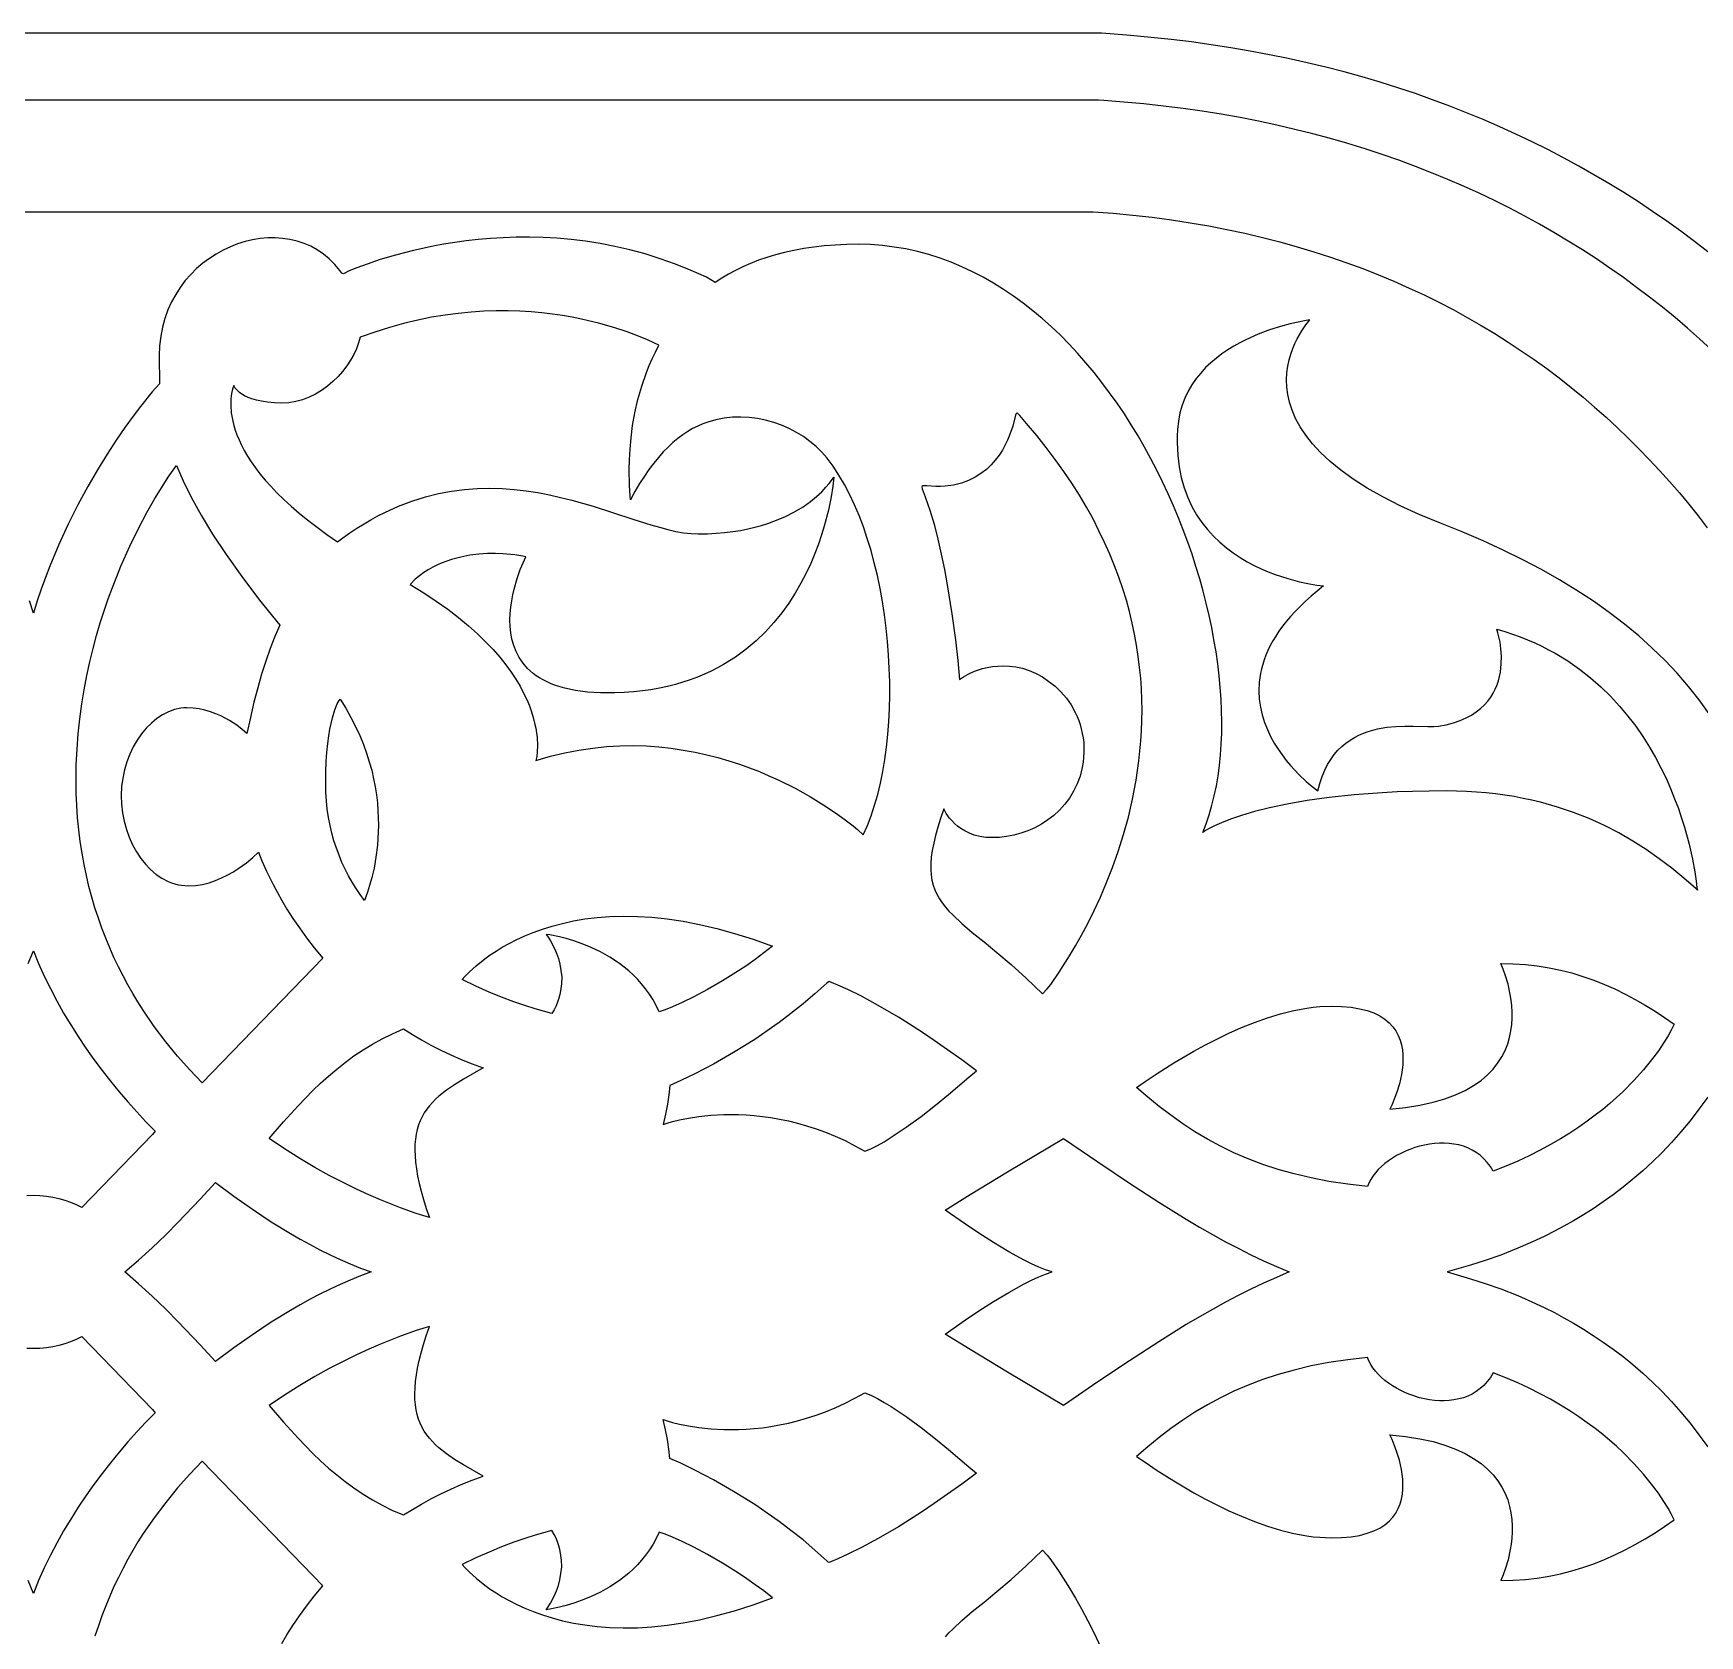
# Model space of a CAD drawing. Extents: x 1175 to 1336, y 620 to 642.
# Drawn here: x 1198.17 to 1212.96, y 627.6 to 641.83 of the extents above; entities that cross this region are included whole.
import ezdxf

# ---------------------------------------------------------------- set-up
doc = ezdxf.new("R2010")
doc.units = 0
doc.layers.add('LAYER_1', color=18, linetype='CONTINUOUS')

msp = doc.modelspace()

# ---------------------------------------------------------------- linework, layer by layer
at = {"layer": 'LAYER_1'}
for points in [[(1213.036, 639.889), (1212.916, 639.982), (1212.795, 640.073), (1212.671, 640.161), (1212.545, 640.248), (1212.418, 640.333), (1212.289, 640.415), (1212.157, 640.496), (1212.024, 640.574), (1211.889, 640.651), (1211.753, 640.725), (1211.614, 640.797), (1211.474, 640.867), (1211.331, 640.935), (1211.187, 641), (1211.041, 641.064), (1210.893, 641.125), (1210.743, 641.183), (1210.591, 641.24), (1210.438, 641.294), (1210.282, 641.346), (1210.125, 641.395), (1209.966, 641.442), (1209.805, 641.487), (1209.642, 641.529), (1209.477, 641.568), (1209.31, 641.606), (1209.142, 641.64), (1208.971, 641.672), (1208.799, 641.702), (1208.625, 641.729), (1208.449, 641.753), (1208.271, 641.775), (1208.092, 641.794), (1207.91, 641.811), (1207.727, 641.825), (1207.652, 641.83), (1188.681, 641.83)], [(1213.067, 639.02), (1212.961, 639.117), (1212.853, 639.212), (1212.744, 639.305), (1212.632, 639.397), (1212.518, 639.487), (1212.403, 639.574), (1212.285, 639.66), (1212.166, 639.744), (1212.045, 639.826), (1211.921, 639.906), (1211.796, 639.984), (1211.669, 640.06), (1211.54, 640.134), (1211.409, 640.206), (1211.276, 640.276), (1211.141, 640.344), (1211.005, 640.409), (1210.866, 640.472), (1210.725, 640.533), (1210.582, 640.592), (1210.438, 640.648), (1210.291, 640.702), (1210.142, 640.754), (1209.992, 640.804), (1209.839, 640.851), (1209.684, 640.895), (1209.528, 640.937), (1209.369, 640.977), (1209.208, 641.014), (1209.046, 641.049), (1208.881, 641.081), (1208.714, 641.111), (1208.545, 641.138), (1208.375, 641.162), (1208.202, 641.184), (1208.027, 641.203), (1207.85, 641.219), (1207.671, 641.233), (1207.624, 641.236), (1188.709, 641.236)], [(1188.756, 640.246), (1198.167, 640.246), (1207.578, 640.246), (1207.755, 640.233), (1207.93, 640.216), (1208.102, 640.196), (1208.272, 640.173), (1208.439, 640.148), (1208.604, 640.119), (1208.765, 640.088), (1208.925, 640.054), (1209.082, 640.017), (1209.236, 639.977), (1209.388, 639.935), (1209.537, 639.89), (1209.684, 639.843), (1209.829, 639.793), (1209.971, 639.74), (1210.11, 639.685), (1210.248, 639.628), (1210.382, 639.568), (1210.515, 639.506), (1210.645, 639.442), (1210.773, 639.376), (1210.898, 639.307), (1211.022, 639.236), (1211.143, 639.163), (1211.261, 639.088), (1211.378, 639.011), (1211.492, 638.933), (1211.604, 638.852), (1211.714, 638.769), (1211.822, 638.685), (1211.927, 638.598), (1212.03, 638.51), (1212.132, 638.42), (1212.231, 638.329), (1212.328, 638.236), (1212.423, 638.141), (1212.515, 638.045), (1212.606, 637.948), (1212.695, 637.849), (1212.782, 637.748), (1212.866, 637.647), (1212.949, 637.544), (1213.03, 637.439)], [(1213.046, 635.787), (1212.959, 635.91), (1212.864, 636.03), (1212.763, 636.147), (1212.656, 636.261), (1212.542, 636.371), (1212.421, 636.479), (1212.294, 636.584), (1212.16, 636.687), (1212.019, 636.786), (1211.872, 636.882), (1211.719, 636.976), (1211.559, 637.067), (1211.392, 637.155), (1211.219, 637.24), (1211.039, 637.323), (1210.853, 637.403), (1210.66, 637.481), (1210.473, 637.557), (1210.303, 637.635), (1210.149, 637.713), (1210.01, 637.792), (1209.886, 637.871), (1209.777, 637.949), (1209.681, 638.028), (1209.597, 638.106), (1209.525, 638.183), (1209.465, 638.26), (1209.415, 638.335), (1209.375, 638.409), (1209.343, 638.482), (1209.321, 638.553), (1209.305, 638.621), (1209.297, 638.688), (1209.294, 638.752), (1209.298, 638.814), (1209.305, 638.873), (1209.317, 638.929), (1209.332, 638.981), (1209.349, 639.03), (1209.369, 639.076), (1209.389, 639.117), (1209.43, 639.188), (1209.466, 639.241), (1209.502, 639.285), (1209.454, 639.277), (1209.398, 639.266), (1209.326, 639.249), (1209.24, 639.226), (1209.144, 639.196), (1209.041, 639.157), (1208.934, 639.109), (1208.88, 639.082), (1208.826, 639.052), (1208.773, 639.019), (1208.721, 638.984), (1208.671, 638.946), (1208.622, 638.905), (1208.576, 638.861), (1208.532, 638.813), (1208.491, 638.763), (1208.454, 638.709), (1208.421, 638.652), (1208.392, 638.591), (1208.368, 638.527), (1208.348, 638.459), (1208.334, 638.387), (1208.326, 638.311), (1208.324, 638.252), (1208.323, 638.195), (1208.325, 638.139), (1208.328, 638.085), (1208.34, 637.981), (1208.359, 637.884), (1208.385, 637.793), (1208.417, 637.708), (1208.454, 637.629), (1208.495, 637.555), (1208.542, 637.486), (1208.592, 637.423), (1208.645, 637.364), (1208.702, 637.31), (1208.76, 637.26), (1208.821, 637.215), (1208.882, 637.174), (1208.945, 637.137), (1209.008, 637.104), (1209.07, 637.074), (1209.132, 637.048), (1209.192, 637.024), (1209.306, 636.987), (1209.409, 636.959), (1209.497, 636.94), (1209.564, 636.929), (1209.623, 636.922), (1209.566, 636.876), (1209.512, 636.831), (1209.462, 636.786), (1209.415, 636.741), (1209.371, 636.696), (1209.33, 636.652), (1209.293, 636.608), (1209.259, 636.564), (1209.227, 636.52), (1209.199, 636.477), (1209.173, 636.435), (1209.15, 636.392), (1209.129, 636.35), (1209.111, 636.308), (1209.096, 636.267), (1209.083, 636.226), (1209.072, 636.186), (1209.063, 636.146), (1209.052, 636.068), (1209.048, 635.992), (1209.052, 635.918), (1209.062, 635.846), (1209.078, 635.777), (1209.099, 635.71), (1209.124, 635.646), (1209.153, 635.585), (1209.185, 635.527), (1209.219, 635.472), (1209.255, 635.421), (1209.292, 635.372), (1209.329, 635.328), (1209.402, 635.249), (1209.468, 635.186), (1209.522, 635.14), (1209.571, 635.102), (1209.589, 635.168), (1209.61, 635.229), (1209.633, 635.285), (1209.659, 635.336), (1209.687, 635.382), (1209.718, 635.425), (1209.751, 635.463), (1209.785, 635.497), (1209.821, 635.527), (1209.858, 635.554), (1209.897, 635.577), (1209.936, 635.598), (1209.977, 635.615), (1210.018, 635.63), (1210.059, 635.642), (1210.101, 635.652), (1210.184, 635.667), (1210.266, 635.674), (1210.345, 635.677), (1210.42, 635.676), (1210.55, 635.673), (1210.602, 635.673), (1210.643, 635.676), (1210.713, 635.69), (1210.777, 635.708), (1210.835, 635.728), (1210.888, 635.751), (1210.936, 635.776), (1210.979, 635.804), (1211.017, 635.834), (1211.051, 635.866), (1211.081, 635.899), (1211.107, 635.934), (1211.129, 635.97), (1211.148, 636.006), (1211.164, 636.044), (1211.176, 636.081), (1211.186, 636.119), (1211.193, 636.156), (1211.201, 636.23), (1211.202, 636.3), (1211.198, 636.365), (1211.19, 636.422), (1211.18, 636.47), (1211.171, 636.507), (1211.162, 636.539), (1211.233, 636.517), (1211.302, 636.494), (1211.37, 636.47), (1211.435, 636.444), (1211.499, 636.416), (1211.561, 636.387), (1211.621, 636.356), (1211.679, 636.324), (1211.791, 636.256), (1211.896, 636.183), (1211.994, 636.106), (1212.086, 636.026), (1212.172, 635.942), (1212.252, 635.856), (1212.326, 635.767), (1212.395, 635.676), (1212.458, 635.584), (1212.517, 635.491), (1212.571, 635.398), (1212.619, 635.306), (1212.664, 635.214), (1212.704, 635.123), (1212.74, 635.033), (1212.773, 634.946), (1212.802, 634.861), (1212.827, 634.78), (1212.868, 634.628), (1212.898, 634.495), (1212.919, 634.384), (1212.932, 634.299), (1212.938, 634.244), (1212.942, 634.222), (1212.928, 634.235), (1212.823, 634.327), (1212.716, 634.416), (1212.604, 634.5), (1212.488, 634.581), (1212.369, 634.657), (1212.244, 634.729), (1212.116, 634.795), (1211.982, 634.856), (1211.843, 634.91), (1211.699, 634.959), (1211.55, 635.001), (1211.473, 635.02), (1211.394, 635.036), (1211.315, 635.051), (1211.233, 635.064), (1211.15, 635.076), (1211.066, 635.085), (1210.98, 635.092), (1210.892, 635.097), (1210.803, 635.101), (1210.712, 635.102), (1210.56, 635.101), (1210.414, 635.097), (1210.275, 635.093), (1210.143, 635.086), (1209.896, 635.068), (1209.674, 635.044), (1209.476, 635.016), (1209.299, 634.985), (1209.144, 634.952), (1209.009, 634.918), (1208.894, 634.884), (1208.797, 634.851), (1208.718, 634.819), (1208.655, 634.792), (1208.608, 634.768), (1208.576, 634.75), (1208.551, 634.734), (1208.581, 634.811), (1208.608, 634.891), (1208.632, 634.974), (1208.653, 635.059), (1208.671, 635.146), (1208.687, 635.236), (1208.699, 635.328), (1208.708, 635.422), (1208.715, 635.517), (1208.719, 635.615), (1208.72, 635.714), (1208.718, 635.815), (1208.713, 635.917), (1208.706, 636.02), (1208.696, 636.125), (1208.683, 636.23), (1208.668, 636.337), (1208.65, 636.444), (1208.63, 636.552), (1208.607, 636.66), (1208.581, 636.768), (1208.553, 636.877), (1208.523, 636.986), (1208.49, 637.095), (1208.455, 637.204), (1208.417, 637.312), (1208.377, 637.42), (1208.335, 637.528), (1208.29, 637.634), (1208.243, 637.74), (1208.194, 637.846), (1208.143, 637.95), (1208.089, 638.052), (1208.034, 638.154), (1207.976, 638.254), (1207.916, 638.353), (1207.854, 638.45), (1207.79, 638.545), (1207.723, 638.638), (1207.655, 638.729), (1207.585, 638.817), (1207.513, 638.904), (1207.439, 638.988), (1207.363, 639.069), (1207.286, 639.148), (1207.206, 639.224), (1207.125, 639.297), (1207.042, 639.366), (1206.957, 639.433), (1206.87, 639.496), (1206.782, 639.556), (1206.692, 639.612), (1206.6, 639.664), (1206.507, 639.713), (1206.412, 639.757), (1206.316, 639.797), (1206.218, 639.833), (1206.118, 639.865), (1206.017, 639.892), (1205.915, 639.915), (1205.811, 639.932), (1205.706, 639.945), (1205.599, 639.953), (1205.491, 639.956), (1205.387, 639.954), (1205.287, 639.949), (1205.19, 639.942), (1205.097, 639.931), (1205.007, 639.918), (1204.92, 639.902), (1204.837, 639.884), (1204.756, 639.863), (1204.679, 639.839), (1204.605, 639.814), (1204.534, 639.786), (1204.466, 639.756), (1204.401, 639.724), (1204.339, 639.69), (1204.279, 639.655), (1204.222, 639.618), (1204.144, 639.663), (1204.007, 639.725), (1203.87, 639.78), (1203.734, 639.828), (1203.598, 639.871), (1203.464, 639.907), (1203.331, 639.938), (1203.2, 639.963), (1203.07, 639.983), (1202.942, 639.999), (1202.816, 640.01), (1202.693, 640.017), (1202.572, 640.02), (1202.454, 640.019), (1202.338, 640.015), (1202.226, 640.008), (1202.117, 639.999), (1202.011, 639.987), (1201.909, 639.973), (1201.81, 639.957), (1201.716, 639.939), (1201.541, 639.901), (1201.384, 639.861), (1201.247, 639.82), (1201.131, 639.781), (1201.039, 639.747), (1200.971, 639.72), (1200.92, 639.695), (1200.914, 639.696), (1200.907, 639.7), (1200.888, 639.724), (1200.844, 639.778), (1200.795, 639.827), (1200.743, 639.87), (1200.688, 639.907), (1200.631, 639.939), (1200.571, 639.964), (1200.509, 639.985), (1200.445, 640), (1200.38, 640.009), (1200.314, 640.013), (1200.248, 640.013), (1200.181, 640.007), (1200.114, 639.996), (1200.047, 639.98), (1199.981, 639.96), (1199.916, 639.934), (1199.852, 639.905), (1199.79, 639.87), (1199.73, 639.831), (1199.672, 639.788), (1199.617, 639.741), (1199.565, 639.689), (1199.516, 639.634), (1199.471, 639.574), (1199.431, 639.511), (1199.394, 639.444), (1199.362, 639.373), (1199.335, 639.298), (1199.314, 639.22), (1199.298, 639.139), (1199.288, 639.054), (1199.285, 638.966), (1199.286, 638.718), (1199.223, 638.645), (1199.118, 638.515), (1199.052, 638.429), (1198.98, 638.329), (1198.903, 638.217), (1198.821, 638.091), (1198.736, 637.954), (1198.65, 637.805), (1198.563, 637.644), (1198.477, 637.472), (1198.393, 637.29), (1198.313, 637.097), (1198.274, 636.997), (1198.237, 636.894), (1198.201, 636.789), (1198.167, 636.681), (1198.133, 636.789)], [(1198.12, 633.569), (1198.167, 633.683), (1198.214, 633.569), (1198.264, 633.457), (1198.318, 633.346), (1198.375, 633.237), (1198.436, 633.129), (1198.499, 633.024), (1198.565, 632.92), (1198.634, 632.818), (1198.705, 632.718), (1198.778, 632.62), (1198.852, 632.524), (1198.929, 632.431), (1199.007, 632.34), (1199.087, 632.251), (1199.167, 632.164), (1199.248, 632.08), (1199.224, 632.052), (1198.598, 631.401), (1198.55, 631.425), (1198.5, 631.446), (1198.449, 631.464), (1198.395, 631.479), (1198.34, 631.492), (1198.284, 631.5), (1198.226, 631.506), (1198.167, 631.508), (1198.108, 631.506)], [(1213.034, 632.383), (1212.956, 632.275), (1212.877, 632.172), (1212.796, 632.074), (1212.713, 631.98), (1212.629, 631.892), (1212.543, 631.808), (1212.457, 631.728), (1212.369, 631.653), (1212.282, 631.582), (1212.194, 631.515), (1212.105, 631.452), (1212.018, 631.392), (1211.93, 631.337), (1211.843, 631.285), (1211.757, 631.236), (1211.672, 631.191), (1211.588, 631.148), (1211.506, 631.109), (1211.347, 631.04), (1211.197, 630.98), (1211.057, 630.931), (1210.929, 630.89), (1210.719, 630.83), (1210.929, 630.77), (1211.057, 630.729), (1211.197, 630.679), (1211.347, 630.62), (1211.506, 630.55), (1211.588, 630.511), (1211.672, 630.469), (1211.757, 630.424), (1211.843, 630.375), (1211.93, 630.323), (1212.018, 630.267), (1212.105, 630.208), (1212.194, 630.145), (1212.282, 630.078), (1212.369, 630.007), (1212.457, 629.932), (1212.543, 629.852), (1212.629, 629.768), (1212.713, 629.679), (1212.796, 629.586), (1212.877, 629.488), (1212.956, 629.385), (1213.034, 629.277)], [(1198.108, 630.154), (1198.167, 630.152), (1198.226, 630.154), (1198.283, 630.159), (1198.34, 630.168), (1198.395, 630.18), (1198.448, 630.195), (1198.499, 630.213), (1198.549, 630.234), (1198.597, 630.258), (1199.224, 629.608), (1199.248, 629.58), (1199.167, 629.495), (1199.087, 629.409), (1199.007, 629.32), (1198.929, 629.229), (1198.852, 629.135), (1198.778, 629.039), (1198.705, 628.942), (1198.634, 628.842), (1198.565, 628.74), (1198.499, 628.636), (1198.436, 628.53), (1198.375, 628.423), (1198.318, 628.314), (1198.264, 628.203), (1198.214, 628.09), (1198.167, 627.976), (1198.12, 628.09)], [(1200.373, 627.53), (1200.419, 627.608), (1200.471, 627.69), (1200.529, 627.775), (1200.592, 627.862), (1200.661, 627.952), (1200.736, 628.043), (1199.666, 629.151), (1199.555, 629.035), (1199.447, 628.913), (1199.342, 628.784), (1199.24, 628.648), (1199.143, 628.506), (1199.096, 628.432), (1199.051, 628.356), (1199.006, 628.278), (1198.964, 628.199), (1198.923, 628.118), (1198.883, 628.036), (1198.846, 627.951), (1198.81, 627.865), (1198.776, 627.777), (1198.744, 627.687), (1198.714, 627.595)], [(1206.266, 627.589), (1206.297, 627.625), (1206.333, 627.662), (1206.412, 627.736), (1206.504, 627.814), (1206.608, 627.898), (1206.722, 627.992), (1206.848, 628.099), (1206.983, 628.22), (1207.127, 628.359), (1207.168, 628.314), (1207.2, 628.275), (1207.274, 628.168), (1207.368, 628.021), (1207.42, 627.934), (1207.474, 627.838), (1207.529, 627.733), (1207.585, 627.621), (1207.641, 627.5)]]:
    msp.add_lwpolyline(points, dxfattribs=at)
for points in [[(1200.869, 637.315), (1200.915, 637.35), (1200.978, 637.394), (1201.04, 637.436), (1201.103, 637.474), (1201.164, 637.51), (1201.226, 637.544), (1201.287, 637.575), (1201.409, 637.63), (1201.529, 637.676), (1201.648, 637.714), (1201.765, 637.743), (1201.881, 637.765), (1201.996, 637.78), (1202.109, 637.788), (1202.22, 637.791), (1202.329, 637.788), (1202.437, 637.78), (1202.543, 637.768), (1202.647, 637.751), (1202.749, 637.732), (1202.849, 637.709), (1202.947, 637.684), (1203.137, 637.63), (1203.489, 637.516), (1203.65, 637.465), (1203.727, 637.443), (1203.801, 637.423), (1203.872, 637.407), (1203.941, 637.395), (1204.007, 637.387), (1204.069, 637.385), (1204.152, 637.386), (1204.23, 637.39), (1204.305, 637.397), (1204.377, 637.405), (1204.446, 637.416), (1204.511, 637.429), (1204.574, 637.443), (1204.633, 637.46), (1204.689, 637.477), (1204.742, 637.496), (1204.839, 637.537), (1204.926, 637.581), (1205.001, 637.626), (1205.066, 637.672), (1205.122, 637.717), (1205.168, 637.759), (1205.205, 637.798), (1205.234, 637.831), (1205.255, 637.858), (1205.275, 637.888), (1205.266, 637.807), (1205.251, 637.715), (1205.227, 637.595), (1205.19, 637.453), (1205.166, 637.375), (1205.138, 637.294), (1205.107, 637.21), (1205.07, 637.123), (1205.029, 637.035), (1204.983, 636.947), (1204.932, 636.858), (1204.875, 636.77), (1204.812, 636.683), (1204.743, 636.598), (1204.668, 636.516), (1204.586, 636.436), (1204.497, 636.361), (1204.449, 636.325), (1204.4, 636.29), (1204.349, 636.257), (1204.296, 636.225), (1204.241, 636.195), (1204.184, 636.166), (1204.125, 636.138), (1204.064, 636.113), (1204, 636.089), (1203.935, 636.067), (1203.868, 636.047), (1203.798, 636.03), (1203.726, 636.014), (1203.651, 636.001), (1203.575, 635.99), (1203.496, 635.981), (1203.414, 635.975), (1203.33, 635.972), (1203.203, 635.972), (1203.086, 635.979), (1202.981, 635.993), (1202.887, 636.013), (1202.844, 636.026), (1202.803, 636.039), (1202.764, 636.054), (1202.728, 636.07), (1202.694, 636.087), (1202.662, 636.106), (1202.633, 636.125), (1202.605, 636.146), (1202.556, 636.189), (1202.515, 636.236), (1202.481, 636.286), (1202.453, 636.339), (1202.432, 636.393), (1202.416, 636.449), (1202.406, 636.506), (1202.4, 636.563), (1202.398, 636.621), (1202.401, 636.678), (1202.406, 636.734), (1202.414, 636.789), (1202.424, 636.842), (1202.436, 636.894), (1202.463, 636.987), (1202.49, 637.067), (1202.515, 637.128), (1202.54, 637.181), (1202.514, 637.187), (1202.442, 637.198), (1202.335, 637.208), (1202.27, 637.21), (1202.199, 637.209), (1202.123, 637.204), (1202.044, 637.195), (1201.963, 637.179), (1201.88, 637.157), (1201.797, 637.127), (1201.755, 637.109), (1201.714, 637.089), (1201.674, 637.066), (1201.634, 637.041), (1201.595, 637.013), (1201.557, 636.983), (1201.512, 636.936), (1201.633, 636.862), (1201.744, 636.788), (1201.848, 636.715), (1201.943, 636.642), (1202.03, 636.569), (1202.11, 636.498), (1202.183, 636.427), (1202.249, 636.358), (1202.309, 636.29), (1202.362, 636.223), (1202.41, 636.157), (1202.452, 636.094), (1202.488, 636.032), (1202.52, 635.971), (1202.548, 635.913), (1202.571, 635.858), (1202.59, 635.804), (1202.606, 635.753), (1202.618, 635.704), (1202.628, 635.659), (1202.639, 635.576), (1202.643, 635.506), (1202.641, 635.449), (1202.637, 635.408), (1202.63, 635.373), (1202.759, 635.41), (1202.886, 635.441), (1203.011, 635.465), (1203.134, 635.483), (1203.255, 635.495), (1203.375, 635.502), (1203.492, 635.504), (1203.607, 635.501), (1203.72, 635.493), (1203.83, 635.481), (1203.938, 635.465), (1204.043, 635.446), (1204.146, 635.423), (1204.245, 635.398), (1204.342, 635.37), (1204.436, 635.339), (1204.526, 635.307), (1204.614, 635.273), (1204.698, 635.237), (1204.779, 635.2), (1204.93, 635.125), (1205.066, 635.049), (1205.186, 634.976), (1205.29, 634.907), (1205.376, 634.845), (1205.445, 634.792), (1205.486, 634.758), (1205.536, 634.711), (1205.573, 634.794), (1205.607, 634.881), (1205.637, 634.974), (1205.665, 635.07), (1205.689, 635.171), (1205.71, 635.274), (1205.728, 635.381), (1205.743, 635.491), (1205.754, 635.603), (1205.763, 635.718), (1205.769, 635.834), (1205.771, 635.951), (1205.771, 636.07), (1205.767, 636.189), (1205.761, 636.309), (1205.752, 636.428), (1205.739, 636.547), (1205.724, 636.666), (1205.706, 636.783), (1205.685, 636.9), (1205.661, 637.014), (1205.634, 637.126), (1205.605, 637.236), (1205.572, 637.343), (1205.537, 637.447), (1205.499, 637.547), (1205.459, 637.644), (1205.415, 637.736), (1205.369, 637.824), (1205.32, 637.907), (1205.268, 637.985), (1205.214, 638.057), (1205.168, 638.11), (1205.117, 638.16), (1205.062, 638.206), (1205.004, 638.248), (1204.942, 638.286), (1204.877, 638.32), (1204.81, 638.349), (1204.741, 638.374), (1204.669, 638.394), (1204.597, 638.409), (1204.523, 638.418), (1204.449, 638.422), (1204.375, 638.42), (1204.301, 638.412), (1204.227, 638.398), (1204.155, 638.378), (1204.11, 638.361), (1204.066, 638.342), (1204.021, 638.32), (1203.977, 638.294), (1203.933, 638.265), (1203.89, 638.232), (1203.846, 638.196), (1203.803, 638.156), (1203.76, 638.112), (1203.718, 638.064), (1203.675, 638.012), (1203.633, 637.956), (1203.592, 637.896), (1203.55, 637.831), (1203.509, 637.762), (1203.469, 637.688), (1203.465, 637.721), (1203.459, 637.813), (1203.457, 637.955), (1203.459, 638.041), (1203.465, 638.136), (1203.474, 638.238), (1203.488, 638.347), (1203.508, 638.46), (1203.535, 638.578), (1203.569, 638.697), (1203.61, 638.818), (1203.634, 638.879), (1203.661, 638.939), (1203.69, 638.999), (1203.721, 639.059), (1203.621, 639.107), (1203.541, 639.14), (1203.441, 639.178), (1203.322, 639.217), (1203.186, 639.256), (1203.034, 639.292), (1202.952, 639.309), (1202.866, 639.323), (1202.776, 639.336), (1202.683, 639.347), (1202.586, 639.356), (1202.486, 639.362), (1202.383, 639.365), (1202.277, 639.365), (1202.168, 639.362), (1202.055, 639.354), (1201.94, 639.343), (1201.823, 639.328), (1201.703, 639.308), (1201.58, 639.283), (1201.455, 639.253), (1201.328, 639.218), (1201.199, 639.177), (1201.068, 639.131), (1201.055, 639.08), (1201.037, 639.028), (1201.013, 638.977), (1200.984, 638.926), (1200.951, 638.876), (1200.913, 638.827), (1200.872, 638.781), (1200.826, 638.737), (1200.778, 638.696), (1200.726, 638.659), (1200.672, 638.626), (1200.616, 638.599), (1200.557, 638.576), (1200.497, 638.56), (1200.436, 638.549), (1200.374, 638.546), (1200.307, 638.549), (1200.247, 638.554), (1200.194, 638.562), (1200.148, 638.572), (1200.107, 638.584), (1200.073, 638.597), (1200.043, 638.611), (1200.018, 638.626), (1199.998, 638.64), (1199.982, 638.654), (1199.96, 638.678), (1199.946, 638.702), (1199.936, 638.671), (1199.927, 638.631), (1199.92, 638.583), (1199.919, 638.525), (1199.924, 638.46), (1199.937, 638.387), (1199.947, 638.347), (1199.96, 638.306), (1199.975, 638.263), (1199.993, 638.219), (1200.015, 638.172), (1200.04, 638.125), (1200.069, 638.075), (1200.102, 638.024), (1200.139, 637.972), (1200.179, 637.918), (1200.225, 637.863), (1200.275, 637.807), (1200.33, 637.749), (1200.39, 637.69), (1200.456, 637.63), (1200.527, 637.569), (1200.603, 637.507), (1200.686, 637.444), (1200.774, 637.38)], [(1207.127, 633.301), (1207.168, 633.345), (1207.2, 633.384), (1207.274, 633.492), (1207.368, 633.638), (1207.42, 633.726), (1207.474, 633.822), (1207.529, 633.926), (1207.585, 634.039), (1207.641, 634.159), (1207.696, 634.288), (1207.749, 634.423), (1207.8, 634.565), (1207.847, 634.714), (1207.89, 634.869), (1207.927, 635.03), (1207.959, 635.197), (1207.984, 635.369), (1207.993, 635.457), (1208.001, 635.546), (1208.007, 635.636), (1208.01, 635.727), (1208.011, 635.82), (1208.01, 635.913), (1208.006, 636.008), (1207.999, 636.103), (1207.99, 636.199), (1207.978, 636.297), (1207.963, 636.395), (1207.945, 636.494), (1207.924, 636.593), (1207.899, 636.694), (1207.872, 636.795), (1207.84, 636.896), (1207.806, 636.999), (1207.767, 637.102), (1207.725, 637.205), (1207.679, 637.309), (1207.629, 637.413), (1207.576, 637.518), (1207.517, 637.623), (1207.455, 637.728), (1207.388, 637.834), (1207.317, 637.94), (1207.241, 638.046), (1207.161, 638.152), (1207.076, 638.259), (1206.986, 638.365), (1206.925, 638.437), (1206.909, 638.454), (1206.904, 638.457), (1206.899, 638.458), (1206.895, 638.455), (1206.892, 638.449), (1206.885, 638.426), (1206.863, 638.341), (1206.835, 638.261), (1206.817, 638.218), (1206.796, 638.174), (1206.771, 638.129), (1206.742, 638.084), (1206.708, 638.04), (1206.671, 637.998), (1206.629, 637.957), (1206.581, 637.921), (1206.529, 637.887), (1206.471, 637.859), (1206.407, 637.836), (1206.338, 637.818), (1206.262, 637.808), (1206.221, 637.805), (1206.179, 637.805), (1206.099, 637.81), (1206.075, 637.812), (1206.062, 637.81), (1206.058, 637.807), (1206.057, 637.802), (1206.06, 637.785), (1206.086, 637.715), (1206.127, 637.596), (1206.164, 637.47), (1206.198, 637.338), (1206.229, 637.204), (1206.257, 637.068), (1206.282, 636.933), (1206.323, 636.674), (1206.354, 636.444), (1206.375, 636.259), (1206.39, 636.091), (1206.425, 636.116), (1206.467, 636.14), (1206.524, 636.165), (1206.559, 636.178), (1206.596, 636.189), (1206.637, 636.199), (1206.682, 636.206), (1206.73, 636.211), (1206.781, 636.212), (1206.835, 636.21), (1206.892, 636.203), (1206.951, 636.191), (1207.01, 636.172), (1207.07, 636.146), (1207.128, 636.114), (1207.185, 636.075), (1207.24, 636.031), (1207.291, 635.981), (1207.339, 635.925), (1207.381, 635.865), (1207.418, 635.799), (1207.434, 635.764), (1207.449, 635.728), (1207.462, 635.691), (1207.472, 635.653), (1207.481, 635.613), (1207.488, 635.573), (1207.493, 635.531), (1207.495, 635.489), (1207.495, 635.445), (1207.492, 635.401), (1207.487, 635.356), (1207.479, 635.309), (1207.461, 635.234), (1207.436, 635.164), (1207.404, 635.099), (1207.368, 635.038), (1207.326, 634.983), (1207.279, 634.931), (1207.229, 634.885), (1207.175, 634.844), (1207.118, 634.807), (1207.059, 634.775), (1206.998, 634.748), (1206.936, 634.726), (1206.873, 634.709), (1206.809, 634.696), (1206.746, 634.689), (1206.684, 634.687), (1206.625, 634.689), (1206.571, 634.697), (1206.522, 634.71), (1206.478, 634.726), (1206.438, 634.746), (1206.403, 634.767), (1206.372, 634.79), (1206.345, 634.814), (1206.322, 634.838), (1206.302, 634.861), (1206.273, 634.902), (1206.252, 634.942), (1206.223, 634.858), (1206.198, 634.779), (1206.177, 634.706), (1206.161, 634.637), (1206.148, 634.573), (1206.14, 634.514), (1206.136, 634.458), (1206.136, 634.405), (1206.139, 634.356), (1206.146, 634.31), (1206.157, 634.266), (1206.172, 634.224), (1206.19, 634.184), (1206.212, 634.145), (1206.237, 634.108), (1206.266, 634.071), (1206.297, 634.034), (1206.333, 633.998), (1206.412, 633.924), (1206.504, 633.846), (1206.608, 633.761), (1206.722, 633.667), (1206.848, 633.561), (1206.983, 633.44)], [(1199.666, 632.509), (1199.555, 632.624), (1199.447, 632.746), (1199.342, 632.875), (1199.24, 633.011), (1199.143, 633.154), (1199.096, 633.228), (1199.051, 633.304), (1199.006, 633.381), (1198.964, 633.46), (1198.923, 633.541), (1198.883, 633.624), (1198.846, 633.708), (1198.81, 633.795), (1198.776, 633.883), (1198.744, 633.973), (1198.714, 634.064), (1198.686, 634.158), (1198.661, 634.253), (1198.638, 634.35), (1198.617, 634.449), (1198.599, 634.55), (1198.583, 634.653), (1198.57, 634.757), (1198.56, 634.863), (1198.552, 634.972), (1198.548, 635.082), (1198.546, 635.193), (1198.548, 635.335), (1198.555, 635.473), (1198.565, 635.609), (1198.579, 635.743), (1198.597, 635.874), (1198.618, 636.001), (1198.642, 636.126), (1198.668, 636.248), (1198.697, 636.366), (1198.728, 636.482), (1198.761, 636.594), (1198.796, 636.702), (1198.832, 636.807), (1198.869, 636.908), (1198.907, 637.006), (1198.945, 637.099), (1199.024, 637.275), (1199.101, 637.433), (1199.176, 637.575), (1199.246, 637.698), (1199.31, 637.802), (1199.364, 637.887), (1199.438, 637.993), (1199.497, 637.857), (1199.569, 637.71), (1199.656, 637.552), (1199.758, 637.383), (1199.878, 637.201), (1200.017, 637.006), (1200.176, 636.797), (1200.356, 636.574), (1200.311, 636.472), (1200.27, 636.366), (1200.231, 636.255), (1200.194, 636.14), (1200.159, 636.018), (1200.125, 635.89), (1200.094, 635.755), (1200.063, 635.613), (1200.022, 635.648), (1199.973, 635.685), (1199.909, 635.726), (1199.871, 635.748), (1199.831, 635.768), (1199.787, 635.787), (1199.74, 635.805), (1199.691, 635.819), (1199.64, 635.83), (1199.587, 635.838), (1199.531, 635.84), (1199.503, 635.839), (1199.476, 635.836), (1199.421, 635.824), (1199.367, 635.804), (1199.314, 635.777), (1199.264, 635.744), (1199.216, 635.704), (1199.17, 635.659), (1199.128, 635.608), (1199.089, 635.552), (1199.054, 635.492), (1199.023, 635.428), (1198.997, 635.36), (1198.976, 635.289), (1198.961, 635.215), (1198.951, 635.14), (1198.948, 635.062), (1198.951, 634.984), (1198.96, 634.907), (1198.974, 634.832), (1198.994, 634.76), (1199.018, 634.69), (1199.048, 634.624), (1199.082, 634.561), (1199.12, 634.503), (1199.162, 634.45), (1199.208, 634.403), (1199.257, 634.361), (1199.309, 634.326), (1199.364, 634.298), (1199.393, 634.286), (1199.422, 634.277), (1199.452, 634.269), (1199.482, 634.264), (1199.513, 634.261), (1199.544, 634.259), (1199.607, 634.263), (1199.668, 634.272), (1199.727, 634.287), (1199.784, 634.306), (1199.838, 634.329), (1199.889, 634.354), (1199.938, 634.381), (1199.982, 634.409), (1200.059, 634.464), (1200.117, 634.512), (1200.167, 634.559), (1200.197, 634.48), (1200.237, 634.389), (1200.295, 634.271), (1200.373, 634.129), (1200.419, 634.052), (1200.471, 633.97), (1200.529, 633.885), (1200.592, 633.798), (1200.661, 633.708), (1200.736, 633.617)], [(1200.89, 635.918), (1200.941, 635.836), (1200.987, 635.755), (1201.028, 635.674), (1201.065, 635.594), (1201.098, 635.515), (1201.126, 635.437), (1201.15, 635.36), (1201.171, 635.285), (1201.188, 635.21), (1201.203, 635.138), (1201.214, 635.066), (1201.222, 634.997), (1201.227, 634.929), (1201.23, 634.863), (1201.231, 634.799), (1201.23, 634.737), (1201.222, 634.62), (1201.209, 634.513), (1201.192, 634.417), (1201.173, 634.333), (1201.153, 634.261), (1201.134, 634.202), (1201.106, 634.129), (1201.069, 634.181), (1201.033, 634.235), (1200.998, 634.291), (1200.966, 634.348), (1200.936, 634.407), (1200.907, 634.467), (1200.881, 634.53), (1200.858, 634.593), (1200.836, 634.659), (1200.818, 634.727), (1200.801, 634.796), (1200.788, 634.867), (1200.777, 634.94), (1200.769, 635.014), (1200.765, 635.091), (1200.763, 635.169), (1200.764, 635.271), (1200.768, 635.363), (1200.774, 635.447), (1200.781, 635.523), (1200.79, 635.591), (1200.8, 635.651), (1200.822, 635.75), (1200.844, 635.823), (1200.865, 635.874), (1200.881, 635.904)], [(1201.975, 633.428), (1201.998, 633.454), (1202.039, 633.496), (1202.099, 633.55), (1202.177, 633.612), (1202.224, 633.645), (1202.275, 633.679), (1202.331, 633.714), (1202.392, 633.748), (1202.459, 633.782), (1202.53, 633.814), (1202.606, 633.846), (1202.687, 633.875), (1202.774, 633.902), (1202.866, 633.926), (1202.963, 633.947), (1203.065, 633.965), (1203.173, 633.978), (1203.287, 633.987), (1203.405, 633.99), (1203.53, 633.988), (1203.659, 633.981), (1203.795, 633.966), (1203.936, 633.945), (1204.083, 633.917), (1204.236, 633.881), (1204.394, 633.837), (1204.558, 633.785), (1204.729, 633.723), (1204.652, 633.663), (1204.576, 633.606), (1204.501, 633.553), (1204.428, 633.504), (1204.285, 633.414), (1204.153, 633.338), (1204.032, 633.274), (1203.928, 633.223), (1203.842, 633.184), (1203.778, 633.157), (1203.725, 633.14), (1203.698, 633.196), (1203.669, 633.248), (1203.637, 633.298), (1203.603, 633.344), (1203.568, 633.388), (1203.531, 633.429), (1203.493, 633.468), (1203.453, 633.504), (1203.413, 633.538), (1203.371, 633.569), (1203.287, 633.625), (1203.203, 633.673), (1203.121, 633.712), (1203.041, 633.745), (1202.967, 633.771), (1202.899, 633.791), (1202.84, 633.806), (1202.753, 633.824), (1202.721, 633.828), (1202.732, 633.813), (1202.76, 633.77), (1202.795, 633.702), (1202.813, 633.66), (1202.829, 633.614), (1202.842, 633.563), (1202.852, 633.508), (1202.858, 633.45), (1202.857, 633.389), (1202.849, 633.326), (1202.842, 633.293), (1202.833, 633.26), (1202.822, 633.227), (1202.808, 633.193), (1202.791, 633.159), (1202.772, 633.125), (1202.623, 633.167), (1202.532, 633.196), (1202.432, 633.23), (1202.325, 633.27), (1202.213, 633.316), (1202.095, 633.369)], [(1211.13, 631.725), (1211.105, 631.766), (1211.077, 631.803), (1211.047, 631.836), (1211.014, 631.866), (1210.979, 631.891), (1210.943, 631.913), (1210.904, 631.931), (1210.865, 631.946), (1210.823, 631.958), (1210.781, 631.966), (1210.738, 631.972), (1210.695, 631.974), (1210.651, 631.974), (1210.607, 631.971), (1210.563, 631.965), (1210.519, 631.957), (1210.475, 631.947), (1210.432, 631.934), (1210.39, 631.919), (1210.349, 631.902), (1210.309, 631.883), (1210.271, 631.863), (1210.234, 631.841), (1210.199, 631.817), (1210.166, 631.792), (1210.136, 631.766), (1210.108, 631.739), (1210.083, 631.71), (1210.061, 631.681), (1210.042, 631.651), (1210.026, 631.62), (1210.014, 631.588), (1209.838, 631.609), (1209.671, 631.634), (1209.513, 631.665), (1209.363, 631.7), (1209.219, 631.74), (1209.083, 631.785), (1208.952, 631.835), (1208.827, 631.888), (1208.707, 631.946), (1208.592, 632.009), (1208.48, 632.075), (1208.372, 632.146), (1208.267, 632.221), (1208.164, 632.299), (1208.063, 632.381), (1207.963, 632.467), (1208.038, 632.52), (1208.146, 632.593), (1208.292, 632.686), (1208.471, 632.79), (1208.57, 632.844), (1208.674, 632.898), (1208.782, 632.95), (1208.894, 633), (1209.009, 633.046), (1209.125, 633.087), (1209.242, 633.123), (1209.359, 633.152), (1209.475, 633.173), (1209.532, 633.181), (1209.589, 633.186), (1209.691, 633.19), (1209.783, 633.188), (1209.867, 633.181), (1209.943, 633.168), (1210.01, 633.151), (1210.069, 633.13), (1210.122, 633.104), (1210.167, 633.075), (1210.205, 633.043), (1210.238, 633.008), (1210.265, 632.97), (1210.286, 632.931), (1210.303, 632.889), (1210.315, 632.847), (1210.323, 632.803), (1210.327, 632.759), (1210.328, 632.714), (1210.326, 632.67), (1210.321, 632.626), (1210.315, 632.583), (1210.296, 632.502), (1210.274, 632.428), (1210.251, 632.366), (1210.231, 632.318), (1210.211, 632.275), (1210.351, 632.29), (1210.478, 632.311), (1210.595, 632.337), (1210.7, 632.368), (1210.795, 632.403), (1210.88, 632.442), (1210.955, 632.485), (1211.021, 632.531), (1211.079, 632.581), (1211.129, 632.632), (1211.171, 632.686), (1211.206, 632.741), (1211.235, 632.797), (1211.258, 632.855), (1211.275, 632.912), (1211.287, 632.97), (1211.295, 633.027), (1211.298, 633.084), (1211.298, 633.139), (1211.295, 633.193), (1211.289, 633.245), (1211.281, 633.295), (1211.261, 633.385), (1211.239, 633.46), (1211.218, 633.518), (1211.196, 633.569), (1211.307, 633.567), (1211.415, 633.56), (1211.521, 633.548), (1211.625, 633.532), (1211.727, 633.511), (1211.827, 633.485), (1211.925, 633.455), (1212.022, 633.422), (1212.116, 633.384), (1212.209, 633.343), (1212.301, 633.298), (1212.391, 633.25), (1212.479, 633.2), (1212.566, 633.146), (1212.651, 633.089), (1212.736, 633.03), (1212.709, 632.977), (1212.682, 632.928), (1212.644, 632.867), (1212.596, 632.795), (1212.536, 632.714), (1212.464, 632.625), (1212.378, 632.529), (1212.279, 632.429), (1212.223, 632.378), (1212.164, 632.326), (1212.102, 632.273), (1212.035, 632.221), (1211.964, 632.168), (1211.889, 632.116), (1211.81, 632.063), (1211.727, 632.012), (1211.639, 631.961), (1211.546, 631.911), (1211.449, 631.862), (1211.348, 631.815), (1211.241, 631.769)], [(1205.55, 631.902), (1205.603, 631.924), (1205.661, 631.953), (1205.721, 631.987), (1205.784, 632.026), (1205.916, 632.115), (1206.049, 632.212), (1206.177, 632.312), (1206.294, 632.407), (1206.472, 632.559), (1206.542, 632.615), (1206.411, 632.713), (1206.285, 632.804), (1206.166, 632.886), (1206.053, 632.962), (1205.947, 633.03), (1205.848, 633.092), (1205.669, 633.197), (1205.519, 633.278), (1205.399, 633.337), (1205.311, 633.377), (1205.255, 633.401), (1205.232, 633.408), (1205.224, 633.405), (1205.212, 633.396), (1205.107, 633.3), (1205.001, 633.21), (1204.894, 633.125), (1204.788, 633.045), (1204.684, 632.971), (1204.581, 632.901), (1204.481, 632.837), (1204.385, 632.778), (1204.205, 632.675), (1204.047, 632.592), (1203.916, 632.529), (1203.819, 632.485), (1203.81, 632.404), (1203.797, 632.319), (1203.78, 632.231), (1203.758, 632.14), (1203.796, 632.152), (1203.843, 632.165), (1203.905, 632.18), (1203.983, 632.196), (1204.076, 632.21), (1204.181, 632.221), (1204.299, 632.228), (1204.428, 632.228), (1204.497, 632.225), (1204.567, 632.22), (1204.64, 632.212), (1204.715, 632.202), (1204.792, 632.188), (1204.871, 632.172), (1204.951, 632.152), (1205.033, 632.129), (1205.117, 632.102), (1205.201, 632.071), (1205.287, 632.035), (1205.374, 631.996), (1205.462, 631.951)], [(1200.26, 632.016), (1200.388, 632.163), (1200.518, 632.305), (1200.65, 632.441), (1200.718, 632.507), (1200.789, 632.57), (1200.861, 632.632), (1200.935, 632.691), (1201.013, 632.748), (1201.094, 632.802), (1201.178, 632.853), (1201.265, 632.901), (1201.357, 632.946), (1201.453, 632.988), (1201.532, 632.938), (1201.613, 632.891), (1201.697, 632.845), (1201.784, 632.8), (1201.874, 632.758), (1201.967, 632.717), (1202.063, 632.679), (1202.162, 632.643), (1201.987, 632.542), (1201.907, 632.493), (1201.834, 632.443), (1201.768, 632.391), (1201.738, 632.364), (1201.71, 632.335), (1201.684, 632.306), (1201.66, 632.275), (1201.638, 632.243), (1201.619, 632.209), (1201.602, 632.173), (1201.587, 632.136), (1201.575, 632.096), (1201.566, 632.054), (1201.559, 632.009), (1201.555, 631.962), (1201.554, 631.913), (1201.556, 631.86), (1201.56, 631.804), (1201.568, 631.745), (1201.579, 631.682), (1201.593, 631.616), (1201.611, 631.547), (1201.632, 631.473), (1201.656, 631.395), (1201.684, 631.313), (1201.565, 631.35), (1201.428, 631.399), (1201.249, 631.47), (1201.146, 631.515), (1201.035, 631.566), (1200.918, 631.623), (1200.794, 631.687), (1200.666, 631.759), (1200.533, 631.837), (1200.398, 631.923)], [(1207.212, 630.83), (1207.155, 630.849), (1207.094, 630.874), (1207.03, 630.903), (1206.964, 630.936), (1206.828, 631.01), (1206.692, 631.092), (1206.562, 631.175), (1206.443, 631.255), (1206.262, 631.38), (1206.486, 631.518), (1206.818, 631.719), (1207.315, 632.016), (1207.619, 631.807), (1207.899, 631.618), (1208.159, 631.449), (1208.403, 631.298), (1208.521, 631.228), (1208.637, 631.162), (1208.751, 631.099), (1208.864, 631.04), (1208.977, 630.983), (1209.09, 630.93), (1209.204, 630.879), (1209.319, 630.83), (1209.204, 630.781), (1209.09, 630.73), (1208.977, 630.676), (1208.864, 630.62), (1208.751, 630.561), (1208.637, 630.498), (1208.521, 630.432), (1208.403, 630.362), (1208.159, 630.21), (1207.899, 630.041), (1207.619, 629.853), (1207.315, 629.644), (1206.818, 629.941), (1206.486, 630.141), (1206.262, 630.279), (1206.443, 630.405), (1206.562, 630.484), (1206.692, 630.568), (1206.828, 630.649), (1206.964, 630.724), (1207.03, 630.757), (1207.094, 630.786), (1207.155, 630.81)], [(1201.165, 630.83), (1201.073, 630.795), (1200.981, 630.758), (1200.89, 630.719), (1200.801, 630.677), (1200.712, 630.633), (1200.624, 630.587), (1200.537, 630.538), (1200.45, 630.488), (1200.28, 630.383), (1200.112, 630.272), (1199.947, 630.155), (1199.784, 630.035), (1199.648, 630.183), (1199.454, 630.388), (1199.342, 630.501), (1199.223, 630.615), (1199.101, 630.726), (1198.978, 630.83), (1199.101, 630.934), (1199.223, 631.045), (1199.342, 631.159), (1199.454, 631.272), (1199.648, 631.476), (1199.784, 631.625), (1199.947, 631.504), (1200.112, 631.388), (1200.28, 631.276), (1200.45, 631.171), (1200.537, 631.121), (1200.624, 631.073), (1200.712, 631.027), (1200.801, 630.983), (1200.89, 630.941), (1200.981, 630.901), (1201.073, 630.864)], [(1200.26, 629.644), (1200.388, 629.497), (1200.518, 629.355), (1200.65, 629.218), (1200.718, 629.153), (1200.789, 629.089), (1200.861, 629.028), (1200.935, 628.968), (1201.013, 628.912), (1201.094, 628.858), (1201.178, 628.807), (1201.265, 628.758), (1201.357, 628.713), (1201.453, 628.672), (1201.532, 628.721), (1201.613, 628.769), (1201.697, 628.815), (1201.784, 628.859), (1201.874, 628.902), (1201.967, 628.942), (1202.063, 628.98), (1202.162, 629.016), (1201.987, 629.117), (1201.907, 629.166), (1201.834, 629.216), (1201.768, 629.269), (1201.738, 629.296), (1201.71, 629.324), (1201.684, 629.354), (1201.66, 629.384), (1201.638, 629.417), (1201.619, 629.45), (1201.602, 629.486), (1201.587, 629.524), (1201.575, 629.564), (1201.566, 629.606), (1201.559, 629.65), (1201.555, 629.697), (1201.554, 629.747), (1201.556, 629.8), (1201.56, 629.856), (1201.568, 629.915), (1201.579, 629.977), (1201.593, 630.043), (1201.611, 630.113), (1201.632, 630.187), (1201.656, 630.264), (1201.684, 630.346), (1201.565, 630.309), (1201.428, 630.261), (1201.249, 630.189), (1201.146, 630.145), (1201.035, 630.094), (1200.918, 630.036), (1200.794, 629.972), (1200.666, 629.901), (1200.533, 629.823), (1200.398, 629.737)], [(1211.13, 629.935), (1211.105, 629.894), (1211.077, 629.856), (1211.047, 629.823), (1211.014, 629.794), (1210.979, 629.768), (1210.943, 629.746), (1210.904, 629.728), (1210.865, 629.713), (1210.823, 629.702), (1210.781, 629.693), (1210.738, 629.688), (1210.695, 629.685), (1210.651, 629.686), (1210.607, 629.689), (1210.563, 629.694), (1210.519, 629.703), (1210.475, 629.713), (1210.432, 629.726), (1210.39, 629.741), (1210.349, 629.757), (1210.309, 629.776), (1210.271, 629.797), (1210.234, 629.819), (1210.199, 629.842), (1210.166, 629.867), (1210.136, 629.894), (1210.108, 629.921), (1210.083, 629.949), (1210.061, 629.979), (1210.042, 630.009), (1210.026, 630.04), (1210.014, 630.071), (1209.838, 630.051), (1209.671, 630.025), (1209.513, 629.995), (1209.363, 629.959), (1209.219, 629.919), (1209.083, 629.874), (1208.952, 629.825), (1208.827, 629.771), (1208.707, 629.713), (1208.592, 629.651), (1208.48, 629.584), (1208.372, 629.514), (1208.267, 629.439), (1208.164, 629.361), (1208.063, 629.278), (1207.963, 629.192), (1208.038, 629.14), (1208.146, 629.067), (1208.292, 628.974), (1208.471, 628.869), (1208.57, 628.816), (1208.674, 628.762), (1208.782, 628.71), (1208.894, 628.66), (1209.009, 628.614), (1209.125, 628.572), (1209.242, 628.536), (1209.359, 628.507), (1209.475, 628.486), (1209.532, 628.479), (1209.589, 628.474), (1209.691, 628.47), (1209.783, 628.472), (1209.867, 628.479), (1209.943, 628.491), (1210.01, 628.509), (1210.069, 628.53), (1210.122, 628.555), (1210.167, 628.584), (1210.205, 628.617), (1210.238, 628.652), (1210.265, 628.689), (1210.286, 628.729), (1210.303, 628.77), (1210.315, 628.813), (1210.323, 628.857), (1210.327, 628.901), (1210.328, 628.945), (1210.326, 628.99), (1210.321, 629.033), (1210.315, 629.076), (1210.296, 629.158), (1210.274, 629.231), (1210.251, 629.294), (1210.231, 629.342), (1210.211, 629.384), (1210.351, 629.369), (1210.478, 629.349), (1210.595, 629.323), (1210.7, 629.292), (1210.795, 629.257), (1210.88, 629.217), (1210.955, 629.174), (1211.021, 629.128), (1211.079, 629.079), (1211.129, 629.028), (1211.171, 628.974), (1211.206, 628.919), (1211.235, 628.862), (1211.258, 628.805), (1211.275, 628.747), (1211.287, 628.69), (1211.295, 628.632), (1211.298, 628.576), (1211.298, 628.52), (1211.295, 628.466), (1211.289, 628.414), (1211.281, 628.365), (1211.261, 628.275), (1211.239, 628.199), (1211.218, 628.141), (1211.196, 628.091), (1211.307, 628.093), (1211.415, 628.099), (1211.521, 628.111), (1211.625, 628.128), (1211.727, 628.149), (1211.827, 628.175), (1211.925, 628.204), (1212.022, 628.238), (1212.116, 628.276), (1212.209, 628.317), (1212.301, 628.361), (1212.391, 628.409), (1212.479, 628.46), (1212.566, 628.514), (1212.651, 628.57), (1212.736, 628.629), (1212.709, 628.683), (1212.682, 628.732), (1212.644, 628.793), (1212.596, 628.865), (1212.536, 628.946), (1212.464, 629.035), (1212.378, 629.13), (1212.279, 629.231), (1212.223, 629.282), (1212.164, 629.334), (1212.102, 629.386), (1212.035, 629.439), (1211.964, 629.491), (1211.889, 629.544), (1211.81, 629.596), (1211.727, 629.648), (1211.639, 629.699), (1211.546, 629.748), (1211.449, 629.797), (1211.348, 629.845), (1211.241, 629.891)], [(1205.55, 629.757), (1205.603, 629.735), (1205.661, 629.707), (1205.721, 629.672), (1205.784, 629.634), (1205.916, 629.545), (1206.049, 629.448), (1206.177, 629.348), (1206.294, 629.252), (1206.472, 629.1), (1206.542, 629.044), (1206.411, 628.946), (1206.285, 628.856), (1206.166, 628.773), (1206.053, 628.698), (1205.947, 628.629), (1205.848, 628.567), (1205.669, 628.463), (1205.519, 628.382), (1205.399, 628.323), (1205.311, 628.282), (1205.255, 628.259), (1205.232, 628.251), (1205.224, 628.254), (1205.212, 628.264), (1205.107, 628.359), (1205.001, 628.45), (1204.894, 628.535), (1204.788, 628.614), (1204.684, 628.689), (1204.581, 628.758), (1204.481, 628.822), (1204.385, 628.881), (1204.205, 628.984), (1204.047, 629.067), (1203.916, 629.131), (1203.819, 629.174), (1203.81, 629.256), (1203.797, 629.341), (1203.78, 629.429), (1203.758, 629.52), (1203.796, 629.507), (1203.843, 629.494), (1203.905, 629.479), (1203.983, 629.464), (1204.076, 629.449), (1204.181, 629.438), (1204.299, 629.432), (1204.428, 629.432), (1204.497, 629.435), (1204.567, 629.44), (1204.64, 629.447), (1204.715, 629.458), (1204.792, 629.471), (1204.871, 629.488), (1204.951, 629.507), (1205.033, 629.531), (1205.117, 629.558), (1205.201, 629.589), (1205.287, 629.624), (1205.374, 629.664), (1205.462, 629.708)], [(1201.975, 628.231), (1201.998, 628.205), (1202.039, 628.164), (1202.099, 628.11), (1202.177, 628.048), (1202.224, 628.014), (1202.275, 627.98), (1202.331, 627.946), (1202.392, 627.912), (1202.459, 627.878), (1202.53, 627.845), (1202.606, 627.814), (1202.687, 627.785), (1202.774, 627.758), (1202.866, 627.733), (1202.963, 627.712), (1203.065, 627.695), (1203.173, 627.682), (1203.287, 627.673), (1203.405, 627.669), (1203.53, 627.671), (1203.659, 627.679), (1203.795, 627.693), (1203.936, 627.714), (1204.083, 627.742), (1204.236, 627.778), (1204.394, 627.822), (1204.558, 627.875), (1204.729, 627.937), (1204.652, 627.997), (1204.576, 628.053), (1204.501, 628.106), (1204.428, 628.156), (1204.285, 628.245), (1204.153, 628.322), (1204.032, 628.385), (1203.928, 628.436), (1203.842, 628.475), (1203.778, 628.502), (1203.725, 628.52), (1203.698, 628.464), (1203.669, 628.412), (1203.637, 628.362), (1203.603, 628.315), (1203.568, 628.271), (1203.531, 628.23), (1203.493, 628.192), (1203.453, 628.155), (1203.413, 628.122), (1203.371, 628.09), (1203.287, 628.034), (1203.203, 627.987), (1203.121, 627.947), (1203.041, 627.915), (1202.967, 627.889), (1202.899, 627.868), (1202.84, 627.853), (1202.753, 627.836), (1202.721, 627.831), (1202.732, 627.847), (1202.76, 627.89), (1202.795, 627.958), (1202.813, 627.999), (1202.829, 628.046), (1202.842, 628.097), (1202.852, 628.152), (1202.858, 628.21), (1202.857, 628.271), (1202.849, 628.334), (1202.842, 628.366), (1202.833, 628.399), (1202.822, 628.433), (1202.808, 628.466), (1202.791, 628.5), (1202.772, 628.534), (1202.623, 628.492), (1202.532, 628.464), (1202.432, 628.429), (1202.325, 628.389), (1202.213, 628.343), (1202.095, 628.291)]]:
    msp.add_lwpolyline(points, close=True, dxfattribs=at)

doc.saveas('drawing.dxf')
